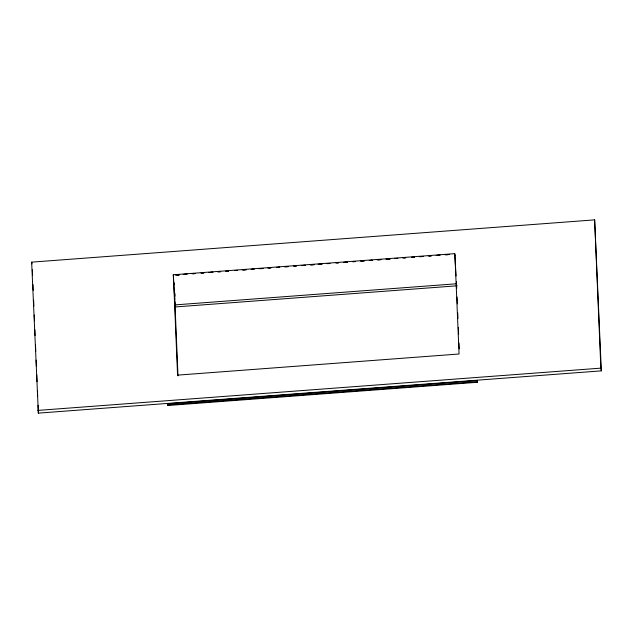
<?xml version="1.0" encoding="UTF-8"?>
<svg xmlns="http://www.w3.org/2000/svg" width="633" height="633" viewBox="0 0 633 633"><rect width="100%" height="100%" fill="white"/><g stroke="black" fill="none" stroke-linecap="round" stroke-linejoin="round"><path stroke-width="0.95" d="M168.133 404.883L167.705 404.835L477.353 381.691L476.91 381.588M31.65 262.141L594.64 219.873L601.35 370.859L38.36 413.127L31.65 262.141L31.982 263.953M457.192 285.792L175.697 306.918L175.056 304.9L173.244 274.777L454.739 253.651L455.008 255.328M175.333 275.023L179.274 274.73L176.338 275.031M183.214 274.429L187.146 274.136L184.211 274.437M192.068 273.765L195.019 273.543M200.93 273.1L203.881 272.878M208.803 272.514L212.735 272.214M217.657 271.85L220.608 271.628M225.53 271.256L228.489 271.035M234.392 270.592L237.343 270.37L235.389 270.592M242.265 269.998L246.205 269.705M251.127 269.334L254.078 269.112M259 268.74L262.932 268.447M267.854 268.076L270.805 267.854M276.716 267.411L279.667 267.189M284.589 266.825L288.521 266.525M293.443 266.161L296.402 265.939M301.316 265.567L305.256 265.274M310.178 264.903L314.118 264.61M318.051 264.309L321.991 264.016M326.913 263.644L329.864 263.423M335.767 262.98L338.718 262.758L336.772 262.988M343.64 262.386L347.58 262.094M352.502 261.722L355.453 261.5M360.375 261.136L364.307 260.836M369.229 260.472L372.188 260.25M377.11 259.878L381.042 259.585L378.107 259.878M385.964 259.214L389.904 258.921M394.826 258.549L397.777 258.327M402.699 257.955L405.65 257.734M411.553 257.291L414.504 257.069M419.426 256.697L423.366 256.405M428.288 256.033L431.239 255.811M436.161 255.447L440.101 255.146L437.158 255.447M445.023 254.782L448.955 254.482M193.065 273.772L195.035 273.622M201.927 273.108L203.897 272.958M209.8 272.514L212.751 272.293M218.662 271.85L220.624 271.699M226.535 271.256L228.505 271.114M243.262 270.006L246.221 269.785M252.124 269.341L254.094 269.191M260.978 268.677L262.948 268.527M268.859 268.083L270.821 267.933M277.713 267.419L279.683 267.268M285.586 266.825L288.537 266.604M294.448 266.161L296.418 266.01M302.321 265.567L305.272 265.346M311.175 264.903L314.134 264.681M320.037 264.238L322.007 264.096M327.91 263.652L329.88 263.502M344.645 262.394L347.596 262.173M353.499 261.73L355.469 261.579M361.372 261.136L364.323 260.915M370.234 260.472L372.204 260.321M386.961 259.214L389.92 258.992M395.823 258.549L397.793 258.406M403.696 257.963L405.666 257.813M412.558 257.299L414.52 257.148M420.431 256.705L423.382 256.484M429.285 256.041L431.255 255.89M446.02 254.782L448.971 254.561M177.335 275.054L179.305 274.904M210.805 272.538L212.767 272.396M387.966 259.245L389.936 259.095M175.056 304.9L456.551 283.774L456.433 281.827M37.861 410.406L600.852 368.145L601.35 370.859M477.567 382.269L477.029 380.583L167.389 403.83L167.919 405.508L477.567 382.269L477.448 380.298M173.244 274.777L173.418 275.466M454.739 253.651L455.444 265.306M455.554 267.253L456.084 275.996M174.874 293.229L175.056 296.165M175.523 303.99L175.642 305.945M167.8 403.545L167.919 405.508M594.64 219.873L600.852 368.145M456.448 282.334L456.694 288.213M457.066 297.019L457.35 303.872M457.722 312.678L457.968 318.549M458.339 327.356L458.624 334.208M458.996 343.015L459.241 348.886M454.929 255.154L459.067 353.997L177.572 375.132L173.434 276.281M174.099 282.919L174.178 284.874M174.55 293.68L174.795 299.551M174.874 301.514L177.992 375.891M32.354 269.769L32.6 275.656M32.971 284.494L33.217 290.389M33.628 300.2L33.873 306.095M34.245 314.933L34.498 320.828M34.862 329.658L35.116 335.553M35.48 344.392L35.772 351.26M36.144 360.098L36.39 365.993M36.761 374.831L37.046 381.699M37.418 390.537L37.663 396.432M38.035 405.27L38.36 413.127"/></g></svg>
